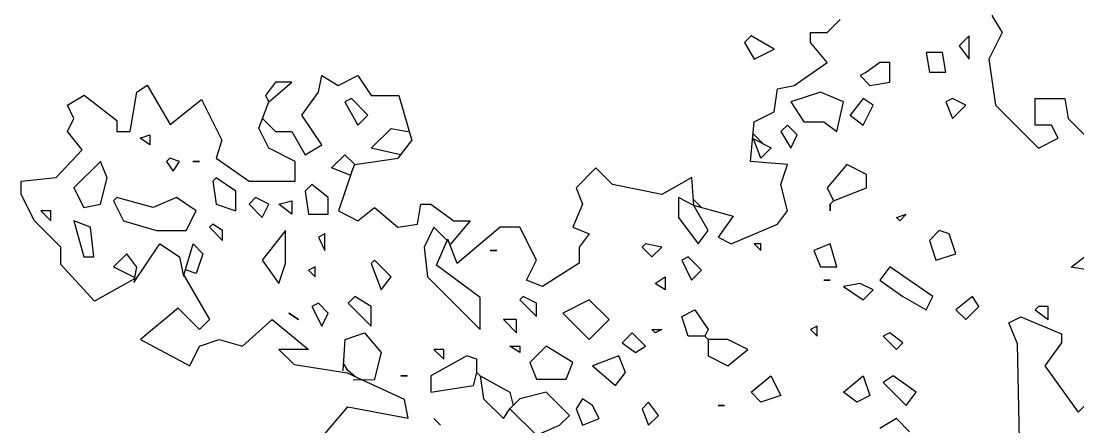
# Model space of a CAD drawing. Header units: metres. Extents: x -3.8 to 7.9, y -0.6 to 14.
# Drawn here: x -1.425 to 0.13, y 5.326 to 5.924 of the extents above; entities that cross this region are included whole.
import ezdxf

# ---------------------------------------------------------------- set-up
doc = ezdxf.new("R2010")
doc.units = ezdxf.units.M
doc.layers.add('ceco.net 88 green shadow', color=102, linetype='Continuous')
doc.layers.add('ceco.net 88 pair trees', color=7, linetype='Continuous')

msp = doc.modelspace()

# ---------------------------------------------------------------- linework, layer by layer
at = {"layer": 'ceco.net 88 green shadow', "linetype": 'Continuous'}
for p, q in [((-0.3506, 5.9021), (-0.3603, 5.8924)), ((-0.3166, 5.8827), (-0.3506, 5.9021)), ((-0.0299, 5.9021), (-0.0444, 5.8875)), ((-0.0299, 5.8681), (-0.0299, 5.9021)), ((-0.3603, 5.8924), (-0.3458, 5.8681)), ((-0.3458, 5.8681), (-0.3166, 5.8827)), ((-0.093, 5.8778), (-0.0882, 5.8487)), ((-0.0687, 5.8778), (-0.093, 5.8778)), ((-0.0639, 5.8487), (-0.0687, 5.8778)), ((-0.0444, 5.8875), (-0.0299, 5.8681)), ((-0.1611, 5.8632), (-0.1805, 5.8487)), ((-0.1465, 5.8632), (-0.1611, 5.8632)), ((-0.1465, 5.8341), (-0.1465, 5.8632)), ((-0.1805, 5.8487), (-0.1902, 5.8438)), ((-0.0882, 5.8487), (-0.0639, 5.8487)), ((-0.1902, 5.8438), (-0.1757, 5.8292)), ((-0.1757, 5.8292), (-0.1465, 5.8341)), ((-0.2486, 5.8195), (-0.2923, 5.8049)), ((-0.2145, 5.8049), (-0.2486, 5.8195)), ((-0.9387, 5.8098), (-0.9484, 5.8049)), ((-0.9484, 5.8049), (-0.929, 5.7709)), ((-0.9144, 5.7855), (-0.9387, 5.8098)), ((-0.2923, 5.8049), (-0.2729, 5.7758)), ((-0.2243, 5.7612), (-0.2145, 5.8049)), ((-0.1854, 5.8098), (-0.2048, 5.7855)), ((-0.1708, 5.8001), (-0.1854, 5.8098)), ((-0.1854, 5.7709), (-0.1708, 5.8001)), ((-0.0542, 5.8098), (-0.0639, 5.8049)), ((-0.0639, 5.8049), (-0.0542, 5.7806)), ((-0.0347, 5.8001), (-0.0542, 5.8098)), ((-0.0542, 5.7806), (-0.0347, 5.8001)), ((-0.929, 5.7709), (-0.9144, 5.7855)), ((-0.2048, 5.7855), (-0.1854, 5.7709)), ((-0.2972, 5.7709), (-0.3069, 5.7612)), ((-0.2826, 5.7563), (-0.2972, 5.7709)), ((-0.2729, 5.7758), (-0.2437, 5.7758)), ((-0.2437, 5.7758), (-0.2243, 5.7612)), ((-1.2497, 5.7515), (-1.2351, 5.7563)), ((-1.2351, 5.7563), (-1.2351, 5.7417)), ((-0.3069, 5.7612), (-0.2923, 5.7369)), ((-0.2923, 5.7369), (-0.2826, 5.7563)), ((-1.2351, 5.7417), (-1.2497, 5.7515)), ((-1.206, 5.7223), (-1.2108, 5.7174)), ((-1.1914, 5.7174), (-1.206, 5.7223)), ((-1.308, 5.7174), (-1.3469, 5.6786)), ((-1.2983, 5.6931), (-1.308, 5.7174)), ((-1.2108, 5.7174), (-1.2011, 5.7029)), ((-1.2011, 5.7029), (-1.1914, 5.7174)), ((-1.172, 5.7174), (-1.1622, 5.7174)), ((-1.1622, 5.7174), (-1.172, 5.7174)), ((-0.2097, 5.7126), (-0.2388, 5.6786)), ((-0.1805, 5.698), (-0.2097, 5.7126)), ((-1.308, 5.6543), (-1.2983, 5.6931)), ((-1.1379, 5.6931), (-1.1428, 5.6883)), ((-1.1088, 5.6737), (-1.1379, 5.6931)), ((-0.1805, 5.6786), (-0.1805, 5.698)), ((-1.3469, 5.6786), (-1.3323, 5.6494)), ((-1.1428, 5.6883), (-1.1379, 5.6543)), ((-0.997, 5.6834), (-1.0067, 5.6737)), ((-0.9727, 5.664), (-0.997, 5.6834)), ((-0.2388, 5.6786), (-0.2291, 5.6591)), ((-0.2291, 5.6591), (-0.1805, 5.6786)), ((-1.2837, 5.664), (-1.2886, 5.6591)), ((-1.2303, 5.6494), (-1.2837, 5.664)), ((-1.1963, 5.664), (-1.2303, 5.6494)), ((-1.1671, 5.6445), (-1.1963, 5.664)), ((-1.1088, 5.6445), (-1.1088, 5.6737)), ((-1.0796, 5.664), (-1.0893, 5.6543)), ((-1.0602, 5.6543), (-1.0796, 5.664)), ((-1.0067, 5.6737), (-1.0019, 5.6397)), ((-0.9727, 5.6397), (-0.9727, 5.664)), ((-1.3955, 5.6445), (-1.3809, 5.63)), ((-1.3809, 5.6445), (-1.3955, 5.6445)), ((-1.3809, 5.63), (-1.3809, 5.6445)), ((-1.3323, 5.6494), (-1.308, 5.6543)), ((-1.2886, 5.6591), (-1.274, 5.63)), ((-1.1817, 5.6154), (-1.1671, 5.6445)), ((-1.1379, 5.6543), (-1.1088, 5.6445)), ((-1.0893, 5.6543), (-1.0699, 5.6348)), ((-1.0699, 5.6348), (-1.0602, 5.6543)), ((-1.0456, 5.6543), (-1.0262, 5.6591)), ((-1.0262, 5.6397), (-1.0456, 5.6543)), ((-1.0262, 5.6591), (-1.0262, 5.6397)), ((-0.234, 5.6543), (-0.2291, 5.6591)), ((-0.234, 5.6543), (-0.234, 5.6445)), ((-0.234, 5.6445), (-0.234, 5.6543)), ((-1.3469, 5.63), (-1.3323, 5.5765)), ((-1.3226, 5.6202), (-1.3469, 5.63)), ((-1.274, 5.63), (-1.2254, 5.6154)), ((-1.0019, 5.6397), (-0.9727, 5.6397)), ((-0.1368, 5.6348), (-0.1222, 5.6397)), ((-0.1319, 5.63), (-0.1368, 5.6348)), ((-0.1222, 5.6397), (-0.1319, 5.63)), ((-1.3178, 5.5765), (-1.3226, 5.6202)), ((-1.2254, 5.6154), (-1.1817, 5.6154)), ((-1.1428, 5.6251), (-1.1477, 5.6202)), ((-1.1477, 5.6202), (-1.1282, 5.6008)), ((-1.1282, 5.6154), (-1.1428, 5.6251)), ((-1.1282, 5.6008), (-1.1282, 5.6154)), ((-1.0359, 5.6154), (-1.0699, 5.5716)), ((-1.0359, 5.5668), (-1.0359, 5.6154)), ((-0.0736, 5.6154), (-0.0882, 5.6008)), ((-0.059, 5.6105), (-0.0736, 5.6154)), ((-0.9776, 5.6105), (-0.9873, 5.6057)), ((-0.9873, 5.6057), (-0.9776, 5.5862)), ((-0.9776, 5.5862), (-0.9776, 5.6105)), ((-0.0882, 5.6008), (-0.0785, 5.5716)), ((-0.0493, 5.5814), (-0.059, 5.6105)), ((-0.7346, 5.5862), (-0.7248, 5.5862)), ((-0.7248, 5.5862), (-0.7346, 5.5862)), ((-0.5061, 5.5959), (-0.511, 5.5911)), ((-0.511, 5.5911), (-0.4964, 5.5765)), ((-0.4818, 5.5911), (-0.5061, 5.5959)), ((-0.4964, 5.5765), (-0.4818, 5.5911)), ((-0.3458, 5.5959), (-0.336, 5.5862)), ((-0.336, 5.5959), (-0.3458, 5.5959)), ((-0.336, 5.5862), (-0.336, 5.5959)), ((-0.234, 5.5959), (-0.2583, 5.5862)), ((-0.2583, 5.5862), (-0.2486, 5.5619)), ((-0.2243, 5.5619), (-0.234, 5.5959)), ((-1.3323, 5.5765), (-1.3178, 5.5765)), ((-1.0699, 5.5716), (-1.0456, 5.5376)), ((-1.0456, 5.5376), (-1.0359, 5.5668)), ((-0.9047, 5.5716), (-0.9095, 5.5668)), ((-0.9095, 5.5668), (-0.8949, 5.5279)), ((-0.8804, 5.5473), (-0.9047, 5.5716)), ((-0.443, 5.5765), (-0.4527, 5.5716)), ((-0.4527, 5.5716), (-0.4381, 5.5425)), ((-0.4235, 5.5571), (-0.443, 5.5765)), ((-0.0785, 5.5716), (-0.0493, 5.5814)), ((-0.9921, 5.5619), (-1.0019, 5.5571)), ((-1.0019, 5.5571), (-0.9921, 5.5473)), ((-0.9921, 5.5473), (-0.9921, 5.5619)), ((-0.4381, 5.5425), (-0.4235, 5.5571)), ((-0.2486, 5.5619), (-0.2243, 5.5619)), ((-0.1465, 5.5619), (-0.1611, 5.5425)), ((-0.0833, 5.5182), (-0.1465, 5.5619)), ((-0.8949, 5.5279), (-0.8804, 5.5473)), ((-0.4916, 5.5376), (-0.477, 5.5473)), ((-0.477, 5.5279), (-0.4916, 5.5376)), ((-0.477, 5.5473), (-0.477, 5.5279)), ((-0.2437, 5.5425), (-0.234, 5.5425)), ((-0.234, 5.5425), (-0.2437, 5.5425)), ((-0.1902, 5.5376), (-0.2145, 5.5328)), ((-0.1708, 5.5279), (-0.1902, 5.5376)), ((-0.1611, 5.5425), (-0.1271, 5.5182)), ((-0.2145, 5.5328), (-0.1854, 5.5133)), ((-0.1854, 5.5133), (-0.1708, 5.5279)), ((-0.9873, 5.5085), (-0.997, 5.5036)), ((-0.9727, 5.4939), (-0.9873, 5.5085)), ((-0.9338, 5.5182), (-0.9435, 5.5085)), ((-0.9435, 5.5085), (-0.9095, 5.4744)), ((-0.9095, 5.5036), (-0.9338, 5.5182)), ((-0.686, 5.5182), (-0.6908, 5.5133)), ((-0.6908, 5.5133), (-0.6665, 5.489)), ((-0.6665, 5.5085), (-0.686, 5.5182)), ((-0.6665, 5.489), (-0.6665, 5.5085)), ((-0.5888, 5.5133), (-0.6276, 5.4939)), ((-0.5596, 5.4842), (-0.5888, 5.5133)), ((-0.1271, 5.5182), (-0.093, 5.4987)), ((-0.093, 5.4987), (-0.0833, 5.5182)), ((-0.025, 5.5182), (-0.0493, 5.4987)), ((-0.0153, 5.5036), (-0.025, 5.5182)), ((-1.031, 5.4939), (-1.0164, 5.4842)), ((-1.0164, 5.4842), (-1.031, 5.4939)), ((-0.997, 5.5036), (-0.9824, 5.4744)), ((-0.9824, 5.4744), (-0.9727, 5.4939)), ((-0.9095, 5.4744), (-0.9095, 5.5036)), ((-0.6276, 5.4939), (-0.5888, 5.455)), ((-0.4527, 5.489), (-0.4332, 5.4987)), ((-0.443, 5.4599), (-0.4527, 5.489)), ((-0.4332, 5.4987), (-0.4138, 5.4696)), ((-0.0493, 5.4987), (-0.0347, 5.4842)), ((-0.0347, 5.4842), (-0.0153, 5.5036)), ((0.0722, 5.5036), (0.0673, 5.4987)), ((0.0673, 5.4987), (0.0868, 5.4842)), ((0.0868, 5.5036), (0.0722, 5.5036)), ((0.0868, 5.4842), (0.0868, 5.5036)), ((-0.7151, 5.4842), (-0.6957, 5.4647)), ((-0.6957, 5.4842), (-0.7151, 5.4842)), ((-0.6957, 5.4647), (-0.6957, 5.4842)), ((-0.5888, 5.455), (-0.5596, 5.4842)), ((-0.2534, 5.4744), (-0.2631, 5.4696)), ((-0.2534, 5.4599), (-0.2534, 5.4744)), ((-0.5256, 5.4647), (-0.5402, 5.4501)), ((-0.5061, 5.4453), (-0.5256, 5.4647)), ((-0.4964, 5.4696), (-0.4818, 5.4696)), ((-0.4916, 5.4647), (-0.4964, 5.4696)), ((-0.4818, 5.4696), (-0.4916, 5.4647)), ((-0.4187, 5.4599), (-0.443, 5.4599)), ((-0.4138, 5.4696), (-0.4187, 5.4599)), ((-0.4187, 5.4599), (-0.4138, 5.455)), ((-0.2631, 5.4696), (-0.2534, 5.4599)), ((-0.1465, 5.4647), (-0.1562, 5.4599)), ((-0.1562, 5.4599), (-0.1368, 5.4404)), ((-0.1271, 5.4501), (-0.1465, 5.4647)), ((-0.7054, 5.4453), (-0.6908, 5.4453)), ((-0.6908, 5.4356), (-0.7054, 5.4453)), ((-0.6908, 5.4453), (-0.6908, 5.4356)), ((-0.6519, 5.4453), (-0.6762, 5.421)), ((-0.6131, 5.421), (-0.6519, 5.4453)), ((-0.5402, 5.4501), (-0.5207, 5.4356)), ((-0.5207, 5.4356), (-0.5061, 5.4453)), ((-0.4138, 5.455), (-0.4138, 5.4307)), ((-0.3846, 5.455), (-0.4138, 5.455)), ((-0.3555, 5.4404), (-0.3846, 5.455)), ((-0.1368, 5.4404), (-0.1271, 5.4501)), ((-0.7686, 5.4307), (-0.822, 5.4015)), ((-0.8172, 5.4404), (-0.8026, 5.4258)), ((-0.8026, 5.4404), (-0.8172, 5.4404)), ((-0.8026, 5.4258), (-0.8026, 5.4404)), ((-0.754, 5.4258), (-0.7686, 5.4307)), ((-0.545, 5.4307), (-0.5839, 5.4161)), ((-0.5353, 5.4064), (-0.545, 5.4307)), ((-0.4138, 5.4307), (-0.3846, 5.4161)), ((-0.3846, 5.4161), (-0.3555, 5.4404)), ((-0.754, 5.4064), (-0.754, 5.4258)), ((-0.6762, 5.421), (-0.6665, 5.3967)), ((-0.6228, 5.3967), (-0.6131, 5.421)), ((-0.5839, 5.4161), (-0.5499, 5.387)), ((-0.8658, 5.4015), (-0.8561, 5.4015)), ((-0.8561, 5.4015), (-0.8658, 5.4015)), ((-0.822, 5.4015), (-0.822, 5.3772)), ((-0.7589, 5.387), (-0.754, 5.4064)), ((-0.754, 5.4064), (-0.7491, 5.4015)), ((-0.7491, 5.4015), (-0.7443, 5.3675)), ((-0.7491, 5.4015), (-0.7054, 5.3772)), ((-0.6665, 5.3967), (-0.6228, 5.3967)), ((-0.5499, 5.387), (-0.5353, 5.4064)), ((-0.3506, 5.3772), (-0.3215, 5.4015)), ((-0.3215, 5.4015), (-0.3069, 5.3724)), ((-0.2145, 5.3772), (-0.1854, 5.4015)), ((-0.1854, 5.4015), (-0.1757, 5.3724)), ((-0.1416, 5.4015), (-0.1562, 5.3918)), ((-0.1076, 5.3772), (-0.1416, 5.4015)), ((-0.822, 5.3772), (-0.7589, 5.387)), ((-0.1562, 5.3918), (-0.1222, 5.3578)), ((-0.7443, 5.3675), (-0.7151, 5.3384)), ((-0.7054, 5.3772), (-0.7005, 5.3578)), ((-0.6908, 5.3675), (-0.7005, 5.3578)), ((-0.6519, 5.3772), (-0.6908, 5.3675)), ((-0.6179, 5.3432), (-0.6519, 5.3772)), ((-0.5985, 5.3675), (-0.6082, 5.3529)), ((-0.5839, 5.3578), (-0.5985, 5.3675)), ((-0.336, 5.3627), (-0.3506, 5.3772)), ((-0.3069, 5.3724), (-0.336, 5.3627)), ((-0.1951, 5.3627), (-0.2145, 5.3772)), ((-0.1757, 5.3724), (-0.1951, 5.3627)), ((-0.1222, 5.3578), (-0.1076, 5.3772)), ((-0.7151, 5.3384), (-0.7054, 5.3529)), ((-0.7054, 5.3529), (-0.7005, 5.3578)), ((-0.7054, 5.3529), (-0.6665, 5.3141)), ((-0.6082, 5.3529), (-0.5985, 5.3286)), ((-0.5742, 5.3384), (-0.5839, 5.3578)), ((-0.5013, 5.3627), (-0.511, 5.3529)), ((-0.511, 5.3529), (-0.5013, 5.3286)), ((-0.4867, 5.3432), (-0.5013, 5.3627)), ((-0.3992, 5.3578), (-0.3895, 5.3578)), ((-0.3895, 5.3578), (-0.3992, 5.3578)), ((-0.8172, 5.3384), (-0.8075, 5.3286)), ((-0.8075, 5.3286), (-0.8172, 5.3384)), ((-0.6325, 5.3286), (-0.6179, 5.3432)), ((-0.5985, 5.3286), (-0.5742, 5.3384)), ((-0.5013, 5.3286), (-0.4867, 5.3432)), ((-0.1368, 5.3384), (-0.1611, 5.3238)), ((-0.1173, 5.3189), (-0.1368, 5.3384)), ((-0.6665, 5.3141), (-0.6325, 5.3286))]:
    msp.add_line(p, q, dxfattribs=at)
at = {"layer": 'ceco.net 88 pair trees', "linetype": 'Continuous'}
for p, q in [((-0.3475, 5.758), (-0.3329, 5.7434)), ((-0.9382, 5.7026), (-0.9338, 5.7126)), ((-0.4352, 5.6611), (-0.4235, 5.6494)), ((-1.258, 5.543), (-1.2553, 5.5573)), ((-0.9499, 5.4188), (-0.945, 5.4103)), ((-0.945, 5.4103), (-0.9338, 5.4015))]:
    msp.add_line(p, q, dxfattribs=at)
for points in [[(0.0166, 6.3121), (-0.0444, 6.2763), (-0.025, 6.2326), (-0.0979, 6.2083), (-0.1076, 6.1937), (0.0042, 6.0771), (0.0139, 6.0236), (0.0042, 5.9313), (0.0187, 5.907), (-0.0007, 5.8681), (0.009, 5.8001), (0.0722, 5.7369), (0.1014, 5.7515), (0.0916, 5.7709), (0.0673, 5.7709), (0.0673, 5.8098), (0.1111, 5.8098), (0.1159, 5.7806), (0.15, 5.7466)], [(-0.434, 5.6523), (-0.3771, 5.6368), (-0.3992, 5.6057), (-0.3798, 5.5959), (-0.3117, 5.6251), (-0.2972, 5.6445), (-0.3069, 5.6834), (-0.2972, 5.7126), (-0.3513, 5.7174), (-0.346, 5.7758), (-0.3166, 5.7903), (-0.3117, 5.8244), (-0.2874, 5.8292), (-0.2388, 5.8632), (-0.2631, 5.8924), (-0.2631, 5.907), (-0.2388, 5.907), (-0.2194, 5.9264)], [(-1.0697, 5.7804), (-1.0505, 5.7612), (-1.0262, 5.7612), (-1.0067, 5.7272), (-0.9824, 5.7417), (-1.0116, 5.7855), (-0.9873, 5.8195), (-0.9824, 5.8438), (-0.9581, 5.8292), (-0.929, 5.8438), (-0.9095, 5.8146), (-0.8689, 5.8146), (-0.8497, 5.7483)], [(-1.0607, 5.8047), (-1.0262, 5.8341), (-1.0505, 5.8341), (-1.065, 5.8146), (-1.0602, 5.8049)], [(-1.2577, 5.5442), (-1.3168, 5.5114), (-1.3664, 5.5656), (-1.3664, 5.5911), (-1.4052, 5.63), (-1.4247, 5.6688), (-1.4247, 5.6883), (-1.3732, 5.6934), (-1.335, 5.7342), (-1.3566, 5.7612), (-1.3469, 5.7806), (-1.3566, 5.8001), (-1.3318, 5.8151), (-1.2837, 5.7777), (-1.2837, 5.7612), (-1.2643, 5.7612), (-1.2546, 5.8195), (-1.2393, 5.8297), (-1.2052, 5.7716), (-1.1593, 5.8083), (-1.1292, 5.7488), (-1.1379, 5.7223), (-1.0893, 5.6883), (-1.0213, 5.6883), (-1.0213, 5.7174), (-1.0602, 5.7369), (-1.075, 5.7665), (-1.0604, 5.8052)], [(-0.8663, 5.7272), (-0.9095, 5.7369), (-0.8804, 5.766), (-0.8534, 5.7607)], [(-0.9338, 5.7126), (-0.8699, 5.7223), (-0.8497, 5.7483)], [(-0.3482, 5.751), (-0.321, 5.7374), (-0.336, 5.7223), (-0.3472, 5.7507)], [(-0.9404, 5.6968), (-0.9678, 5.7077), (-0.9484, 5.7272), (-0.9338, 5.7126)], [(-0.4347, 5.6523), (-0.4376, 5.6936), (-0.4821, 5.6688), (-0.5547, 5.6834), (-0.579, 5.7077), (-0.6082, 5.6786), (-0.5985, 5.6543), (-0.6131, 5.6202), (-0.5888, 5.6105), (-0.6033, 5.5911), (-0.6033, 5.5673), (-0.6573, 5.533), (-0.6811, 5.5425), (-0.6665, 5.5716), (-0.6908, 5.6202), (-0.72, 5.6202), (-0.7829, 5.567), (-0.7968, 5.603)], [(-0.9382, 5.7026), (-0.9576, 5.6443), (-0.929, 5.63), (-0.9047, 5.6494), (-0.8706, 5.6202), (-0.8415, 5.6251), (-0.8366, 5.6543), (-0.822, 5.6543), (-0.788, 5.63), (-0.7637, 5.63), (-0.7936, 5.595)], [(-0.4347, 5.6526), (-0.4575, 5.664), (-0.4575, 5.6348), (-0.4284, 5.5959), (-0.4138, 5.6154), (-0.4349, 5.6526)], [(-0.7946, 5.5979), (-0.8172, 5.6202), (-0.8318, 5.5911), (-0.8269, 5.5473), (-0.7491, 5.4696), (-0.7491, 5.5167), (-0.8133, 5.5646), (-0.7977, 5.6008)], [(-1.2587, 5.5388), (-1.2206, 5.5959), (-1.1914, 5.5765), (-1.1856, 5.5478)], [(-1.1851, 5.5498), (-1.1717, 5.5957), (-1.1574, 5.5814), (-1.1671, 5.5522), (-1.1829, 5.5576)], [(-1.2577, 5.5442), (-1.2543, 5.5617), (-1.2692, 5.5814), (-1.2886, 5.5619), (-1.2572, 5.5464)], [(0.1847, 5.5505), (0.1203, 5.5614), (0.1402, 5.5765)], [(-1.1865, 5.5522), (-1.1477, 5.4842), (-1.1622, 5.4696), (-1.1938, 5.5012), (-1.249, 5.4552), (-1.1766, 5.4164), (-1.1622, 5.4453), (-1.1331, 5.455), (-1.0991, 5.4453), (-1.0553, 5.4842), (-1.0019, 5.4404), (-1.0456, 5.4404), (-1.023, 5.4181), (-0.945, 5.4059), (-0.9229, 5.3955)], [(0.0785, 4.3297), (0.0656, 4.4832), (0.0722, 4.5316), (0.0576, 4.5899), (0.0673, 4.6531), (0.0625, 4.8426), (0.0479, 4.9401), (0.0528, 5.144), (0.0868, 5.1585), (0.1208, 5.144), (0.1208, 5.1731), (0.0868, 5.2071), (0.0972, 5.2283), (0.0455, 5.2599), (0.0416, 5.4484), (0.0285, 5.4793), (0.0464, 5.4883), (0.1062, 5.4635), (0.1062, 5.4501), (0.0819, 5.4161), (0.1305, 5.3481), (0.1743, 5.3918)], [(-0.9506, 5.4086), (-0.9479, 5.4552), (-0.9192, 5.4647), (-0.8949, 5.4356), (-0.9051, 5.3952), (-0.936, 5.3957)], [(-1.1161, 5.1561), (-1.0602, 5.1585), (-1.0451, 5.1284), (-0.9776, 5.2069), (-0.9824, 5.246), (-1.0145, 5.2728), (-0.9438, 5.3556), (-0.8553, 5.3393), (-0.8607, 5.3666), (-0.9222, 5.395)]]:
    msp.add_lwpolyline(points, dxfattribs=at)

doc.saveas('drawing.dxf')
